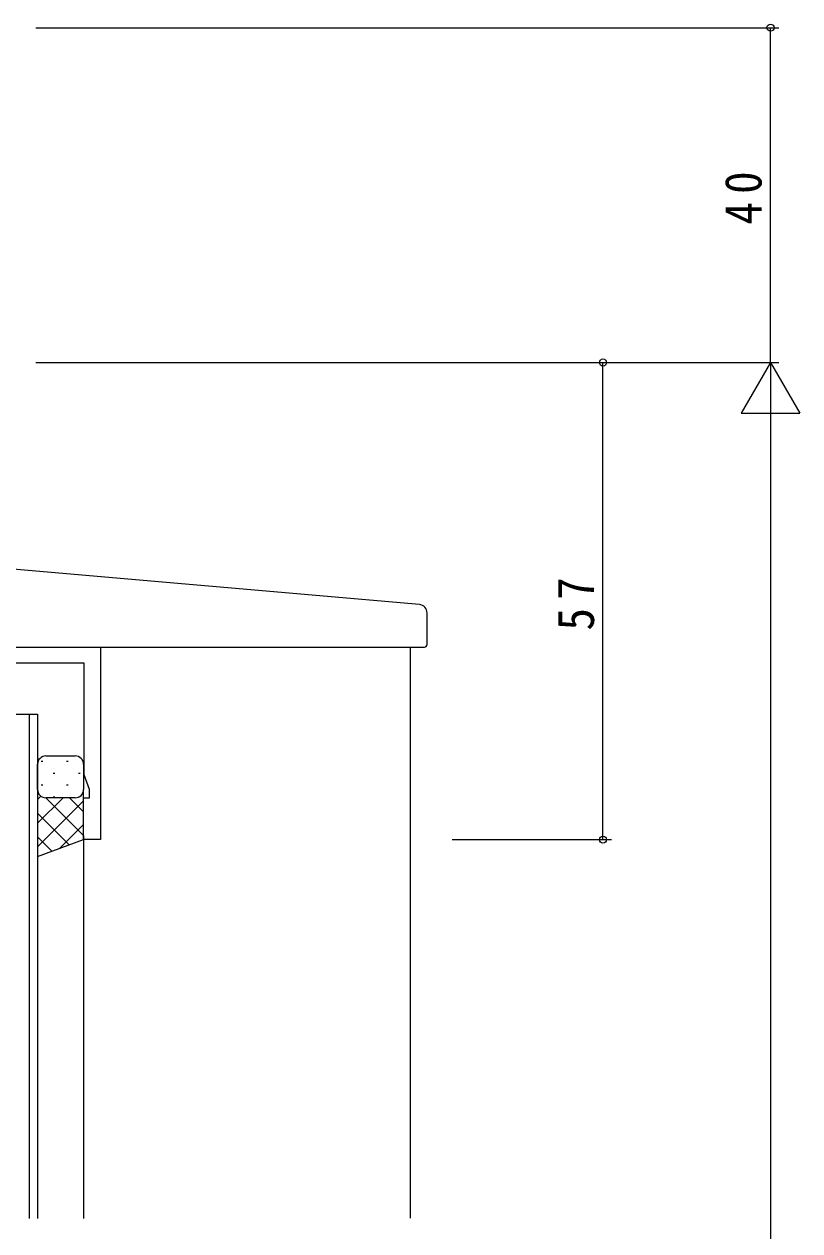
# Model space of a CAD drawing. Units: millimetres, scale not verified. Extents: x -594 to 539, y -420 to 386.
# Drawn here: x -249.2 to -156.6, y 107.4 to 251.6 of the extents above; entities that cross this region are included whole.
import ezdxf

# ---------------------------------------------------------------- set-up
doc = ezdxf.new("R2010")
doc.units = ezdxf.units.MM
doc.header["$LTSCALE"] = 2
for name, color, linetype, lineweight in [('0-3_YKK_11', 7, 'Continuous', 9), ('0-4_YKK_12', 2, 'Continuous', 9), ('0-5_YKK_13', 4, 'Continuous', 9), ('0-7_YKK_D', 6, 'Continuous', 9)]:
    doc.layers.add(name, color=color, linetype=linetype, lineweight=lineweight)
doc.styles.add('ＭＳ ゴシック', font='')
doc.styles.get('ＭＳ ゴシック').set_extended_font_data('MS Gothic')

msp = doc.modelspace()

# ---------------------------------------------------------------- linework, layer by layer
at = {"layer": '0-3_YKK_11'}
for p, q in [((-258.927, 177.169), (-240.127, 177.169)), ((-240.127, 177.169), (-240.127, 154.169)), ((-242.057, 175.239), (-274.997, 175.239)), ((-242.057, 161.9), (-242.057, 175.239)), ((-241.427, 160.169), (-242.057, 161.9)), ((-241.427, 159.169), (-241.427, 160.169)), ((-242.127, 159.169), (-241.427, 159.169)), ((-242.127, 154.169), (-242.127, 159.169)), ((-240.127, 154.169), (-242.127, 154.169))]:
    msp.add_line(p, q, dxfattribs=at)
at = {"layer": '0-4_YKK_12'}
for p, q in [((-203.127, 177.202), (-203.127, 108.952)), ((-253.627, 169.165), (-247.627, 169.165)), ((-248.627, 169.165), (-248.627, 108.919)), ((-247.627, 169.165), (-247.627, 108.919)), ((-242.127, 154.669), (-242.127, 108.919))]:
    msp.add_line(p, q, dxfattribs=at)
at = {"layer": '0-5_YKK_13'}
for p, q in [((-202.042, 182.249), (-253.504, 186.751)), ((-201.129, 177.469), (-201.129, 181.253)), ((-257.629, 177.169), (-201.429, 177.169)), ((-247.627, 160.169), (-247.627, 163.169)), ((-246.992, 163.504), (-247.192, 163.504)), ((-246.627, 164.169), (-243.127, 164.169)), ((-243.962, 163.504), (-244.162, 163.504)), ((-242.127, 163.169), (-242.127, 160.169)), ((-245.577, 162.089), (-245.777, 162.089)), ((-242.547, 162.089), (-242.747, 162.089)), ((-247.627, 160.169), (-247.627, 152.169)), ((-247.627, 160.149), (-247.627, 160.149)), ((-246.992, 160.674), (-247.192, 160.674)), ((-243.962, 160.674), (-244.162, 160.674)), ((-242.127, 154.169), (-242.127, 160.169)), ((-247.22, 159.364), (-247.627, 158.958)), ((-244.587, 159.169), (-247.627, 156.129)), ((-242.127, 158.801), (-247.627, 153.301)), ((-246.647, 159.169), (-242.127, 154.649)), ((-243.127, 159.169), (-246.627, 159.169)), ((-243.127, 159.169), (-246.627, 159.169)), ((-245.577, 159.259), (-245.777, 159.259)), ((-243.818, 159.169), (-242.127, 157.477)), ((-242.712, 159.259), (-242.747, 159.259)), ((-247.627, 157.321), (-243.849, 153.543)), ((-242.127, 155.972), (-244.961, 153.139)), ((-247.627, 154.492), (-245.923, 152.789)), ((-247.627, 152.169), (-242.127, 154.169))]:
    msp.add_line(p, q, dxfattribs=at)
for centre, radius, start, end in [((-202.129, 181.253), 1, 0, 85), ((-201.429, 177.469), 0.3, 270, 0), ((-246.627, 163.169), 1, 89.99989, 179.99989), ((-243.127, 163.169), 1, 359.99989, 89.99989), ((-246.627, 160.169), 1, 179.99989, 269.99989), ((-246.627, 160.169), 1, 179.99989, 269.99989), ((-243.127, 160.169), 1, 269.99989, 359.99989), ((-243.127, 160.169), 1, 269.99989, 359.99989)]:
    msp.add_arc(centre, radius, start, end, dxfattribs=at)
at = {"layer": '0-7_YKK_D'}
for p, q in [((-247.827, 251.169), (-159.127, 251.169)), ((-160.127, 211.169), (-160.127, 251.169)), ((-247.827, 211.169), (-159.127, 211.169)), ((-247.827, 211.169), (-159.127, 211.169)), ((-247.827, 211.169), (-179.127, 211.169)), ((-180.127, 154.169), (-180.127, 211.169)), ((-160.127, 211.169), (-163.627, 205.107)), ((-160.127, 211.169), (-160.127, 199.045)), ((-160.127, 211.169), (-156.627, 205.107)), ((-163.627, 205.107), (-156.627, 205.107)), ((-160.127, 204.169), (-160.127, -181.831)), ((-198.127, 154.169), (-179.127, 154.169))]:
    msp.add_line(p, q, dxfattribs=at)
for centre in [(-160.127, 251.169), (-180.127, 211.169), (-180.127, 154.169)]:
    msp.add_circle(centre, 0.425, dxfattribs=at)

# ---------------------------------------------------------------- texts
at = {"layer": '0-7_YKK_D', "color": 7, "char_height": 4.399, "attachment_point": 7, "rotation": 90, "style": 'ＭＳ ゴシック'}
for s, insert in [('\\T1.36;\\W0.9;40', (-161.127, 227.649)), ('\\T1.36;\\W0.9;57', (-181.127, 179.149))]:
    msp.add_mtext(s, dxfattribs=dict(at, insert=insert))

doc.saveas('drawing.dxf')
